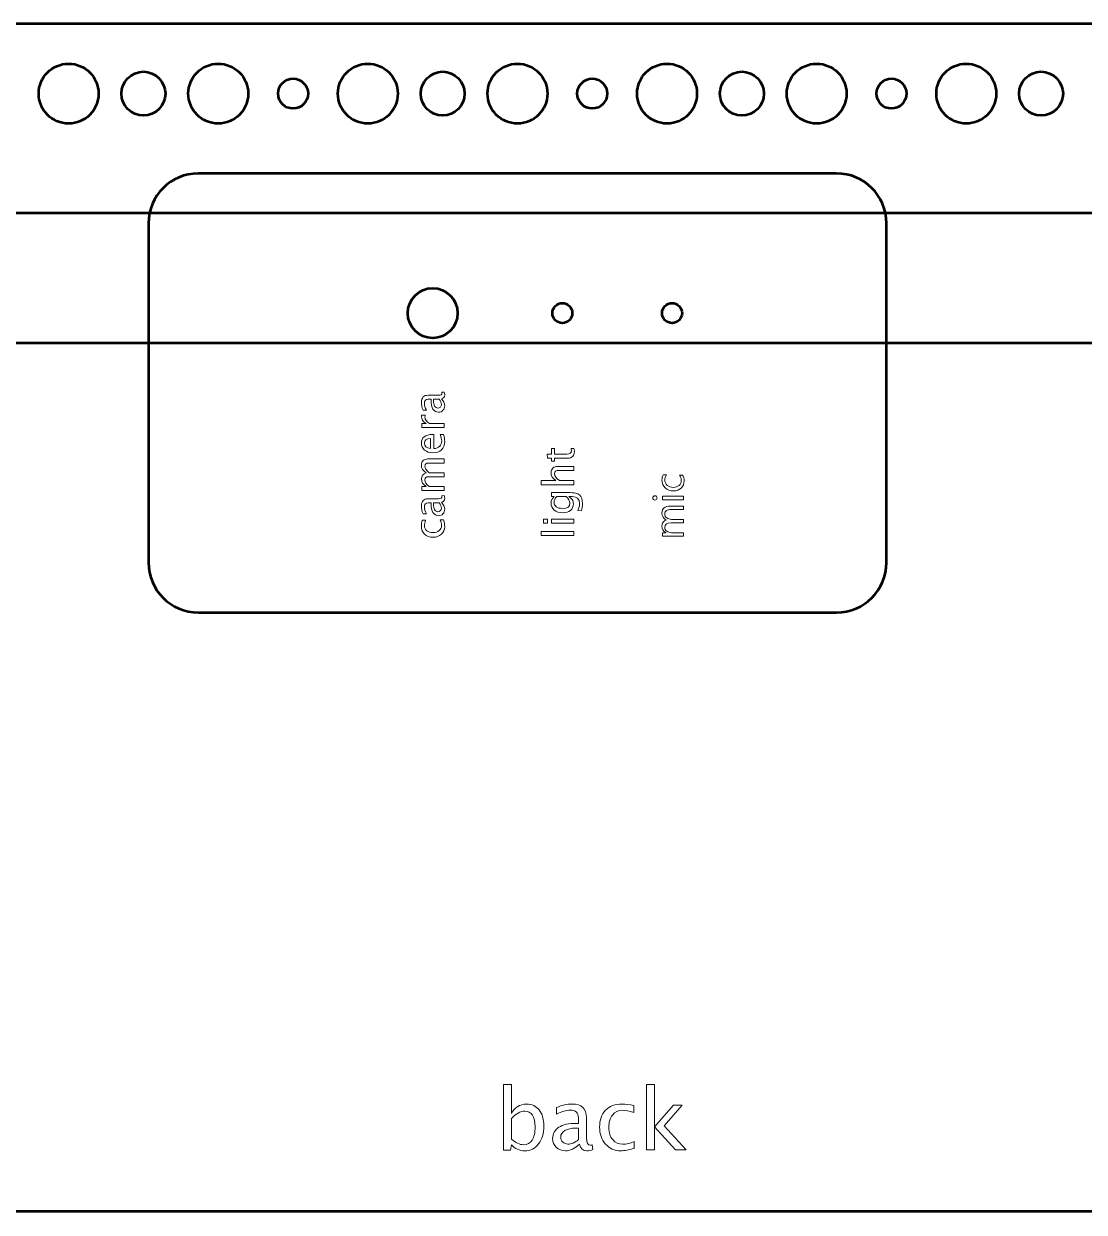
# Model space of a CAD drawing. Header units: centimetres. Extents: x -69 to 69, y -115 to 104.
# Drawn here: x -5.7 to 4.93, y -74.96 to -63.05 of the extents above; entities that cross this region are included whole.
import ezdxf

# ---------------------------------------------------------------- set-up
doc = ezdxf.new("R2010")
doc.units = ezdxf.units.CM
doc.header["$MEASUREMENT"] = 0
doc.layers.add('Layer 1', color=7, linetype='Continuous')

msp = doc.modelspace()

# ---------------------------------------------------------------- linework, layer by layer
at = {"layer": 'Layer 1', "color": 30, "lineweight": 53}
msp.add_lwpolyline([(-14.6, -85.05), (14.6, -85.05), (14.6, -64.95), (-14.6, -64.95), (-14.6, -85.05)], close=True, dxfattribs=at)
at = {"layer": 'Layer 1', "lineweight": 53}
for centre, major_axis in [((-5.24999, -63.75001), (0, 0.30001)), ((-3.74999, -63.75001), (0, 0.30001)), ((-2.24999, -63.75001), (0, 0.30001)), ((-0.74999, -63.75001), (0, 0.30001)), ((0.75001, -63.75001), (0, 0.30001)), ((2.25001, -63.75001), (0, 0.30001)), ((3.75001, -63.75001), (0, 0.30001)), ((-4.5, -63.75), (0, 0.22)), ((-3, -63.75), (0, 0.15)), ((-1.5, -63.75), (0, 0.22)), ((0, -63.75), (0, 0.15)), ((1.5, -63.75), (0, 0.22)), ((3, -63.75), (0, 0.15)), ((4.5, -63.75), (0, 0.22))]:
    msp.add_ellipse(centre, major_axis=major_axis, ratio=1, dxfattribs=at)
at = {"layer": 'Layer 1', "color": 30, "lineweight": 53}
for centre, major_axis in [((-1.6, -65.95), (0, 0.25)), ((-0.3, -65.95), (0, 0.1)), ((0.8, -65.95), (0, 0.1))]:
    msp.add_ellipse(centre, major_axis=major_axis, ratio=1, dxfattribs=at)
at = {"layer": 'Layer 1', "lineweight": 53}
for points, knots in [([(-16.45, -86.45), (-16.45, -86.45), (-16.45, -74.95), (-16.45, -74.95), (-16.45, -74.95), (-16.45, -74.95), (-15.05, -74.95), (-15.05, -74.95), (-15.05, -74.95), (-14.77386, -74.95), (-14.55, -74.72614), (-14.55, -74.45), (-14.55, -74.45), (-14.55, -74.45), (-14.55, -68.05), (-14.55, -68.05), (-14.55, -68.05), (-14.55, -67.77386), (-14.77386, -67.55), (-15.05, -67.55), (-15.05, -67.55), (-15.05, -67.55), (-16.45, -67.55), (-16.45, -67.55), (-16.45, -67.55), (-16.45, -67.55), (-16.45, -63.55), (-16.45, -63.55), (-16.45, -63.55), (-16.45, -63.27386), (-16.22614, -63.05), (-15.95, -63.05), (-15.95, -63.05), (-15.95, -63.05), (15.95, -63.05), (15.95, -63.05), (15.95, -63.05), (16.22614, -63.05), (16.45, -63.27386), (16.45, -63.55), (16.45, -63.55), (16.45, -63.55), (16.45, -64.55), (16.45, -64.55), (16.45, -64.55), (16.45, -64.55), (15.05, -64.55), (15.05, -64.55), (15.05, -64.55), (14.77386, -64.55), (14.55, -64.77386), (14.55, -65.05), (14.55, -65.05), (14.55, -65.05), (14.55, -72.95), (14.55, -72.95), (14.55, -72.95), (14.55, -73.22614), (14.77386, -73.45), (15.05, -73.45), (15.05, -73.45), (15.05, -73.45), (16.45, -73.45), (16.45, -73.45), (16.45, -73.45), (16.45, -73.45), (16.45, -76.55), (16.45, -76.55), (16.45, -76.55), (16.45, -76.55), (15.05, -76.55), (15.05, -76.55), (15.05, -76.55), (14.77386, -76.55), (14.55, -76.77386), (14.55, -77.05), (14.55, -77.05), (14.55, -77.05), (14.55, -80.45), (14.55, -80.45), (14.55, -80.45), (14.55, -80.72614), (14.77386, -80.95), (15.05, -80.95), (15.05, -80.95), (15.05, -80.95), (16.45, -80.95), (16.45, -80.95), (16.45, -80.95), (16.45, -80.95), (16.45, -86.45), (16.45, -86.45), (16.45, -86.45), (16.45, -86.72614), (16.22614, -86.95), (15.95, -86.95), (15.95, -86.95), (15.95, -86.95), (-15.95, -86.95), (-15.95, -86.95), (-15.95, -86.95), (-16.22614, -86.95), (-16.45, -86.72614), (-16.45, -86.45)], [0, 0, 0, 0, 0.03703704, 0.03703704, 0.03703704, 0.03703704, 0.07407407, 0.07407407, 0.07407407, 0.07407407, 0.11111111, 0.11111111, 0.11111111, 0.11111111, 0.14814815, 0.14814815, 0.14814815, 0.14814815, 0.18518519, 0.18518519, 0.18518519, 0.18518519, 0.22222222, 0.22222222, 0.22222222, 0.22222222, 0.25925926, 0.25925926, 0.25925926, 0.25925926, 0.2962963, 0.2962963, 0.2962963, 0.2962963, 0.33333333, 0.33333333, 0.33333333, 0.33333333, 0.37037037, 0.37037037, 0.37037037, 0.37037037, 0.40740741, 0.40740741, 0.40740741, 0.40740741, 0.44444444, 0.44444444, 0.44444444, 0.44444444, 0.48148148, 0.48148148, 0.48148148, 0.48148148, 0.51851852, 0.51851852, 0.51851852, 0.51851852, 0.55555556, 0.55555556, 0.55555556, 0.55555556, 0.59259259, 0.59259259, 0.59259259, 0.59259259, 0.62962963, 0.62962963, 0.62962963, 0.62962963, 0.66666667, 0.66666667, 0.66666667, 0.66666667, 0.7037037, 0.7037037, 0.7037037, 0.7037037, 0.74074074, 0.74074074, 0.74074074, 0.74074074, 0.77777778, 0.77777778, 0.77777778, 0.77777778, 0.81481481, 0.81481481, 0.81481481, 0.81481481, 0.85185185, 0.85185185, 0.85185185, 0.85185185, 0.88888889, 0.88888889, 0.88888889, 0.88888889, 0.92592593, 0.92592593, 0.92592593, 0.92592593, 1, 1, 1, 1]), ([(-4.45, -68.45), (-4.45, -68.45), (-4.45, -65.05), (-4.45, -65.05), (-4.45, -65.05), (-4.45, -64.77386), (-4.22614, -64.55), (-3.95, -64.55), (-3.95, -64.55), (-3.95, -64.55), (2.45, -64.55), (2.45, -64.55), (2.45, -64.55), (2.72614, -64.55), (2.95, -64.77386), (2.95, -65.05), (2.95, -65.05), (2.95, -65.05), (2.95, -68.45), (2.95, -68.45), (2.95, -68.45), (2.95, -68.72614), (2.72614, -68.95), (2.45, -68.95), (2.45, -68.95), (2.45, -68.95), (-3.95, -68.95), (-3.95, -68.95), (-3.95, -68.95), (-4.22614, -68.95), (-4.45, -68.72614), (-4.45, -68.45)], [0, 0, 0, 0, 0.11111111, 0.11111111, 0.11111111, 0.11111111, 0.22222222, 0.22222222, 0.22222222, 0.22222222, 0.33333333, 0.33333333, 0.33333333, 0.33333333, 0.44444444, 0.44444444, 0.44444444, 0.44444444, 0.55555556, 0.55555556, 0.55555556, 0.55555556, 0.66666667, 0.66666667, 0.66666667, 0.66666667, 0.77777778, 0.77777778, 0.77777778, 0.77777778, 1, 1, 1, 1]), ([(-13, -66.25), (-13, -66.25), (13, -66.25), (13, -66.25), (13, -66.25), (13, -66.25), (13, -83.75), (13, -83.75), (13, -83.75), (13, -83.75), (-13, -83.75), (-13, -83.75), (-13, -83.75), (-13, -83.75), (-13, -66.25), (-13, -66.25)], [0, 0, 0, 0, 0.2, 0.2, 0.2, 0.2, 0.4, 0.4, 0.4, 0.4, 0.6, 0.6, 0.6, 0.6, 1, 1, 1, 1])]:
    msp.add_open_spline(points, degree=3, knots=knots, dxfattribs=at)
at = {"layer": 'Layer 1', "color": 30, "lineweight": 9}
for points, knots in [([(-1.5128, -66.80778), (-1.49037, -66.83219), (-1.47915, -66.85569), (-1.47915, -66.87827), (-1.47915, -66.87827), (-1.47915, -66.89682), (-1.48494, -66.91227), (-1.49658, -66.92448), (-1.49658, -66.92448), (-1.50822, -66.93676), (-1.52289, -66.94289), (-1.5406, -66.94289), (-1.5406, -66.94289), (-1.56509, -66.94289), (-1.58392, -66.93259), (-1.59705, -66.91199), (-1.59705, -66.91199), (-1.61017, -66.89139), (-1.61673, -66.86183), (-1.61673, -66.8233), (-1.61673, -66.8233), (-1.61673, -66.8233), (-1.61673, -66.81378), (-1.61673, -66.81378), (-1.61673, -66.81378), (-1.61673, -66.81378), (-1.64375, -66.81378), (-1.64375, -66.81378), (-1.64375, -66.81378), (-1.66979, -66.81378), (-1.68277, -66.82732), (-1.68277, -66.85449), (-1.68277, -66.85449), (-1.68277, -66.87551), (-1.67614, -66.89851), (-1.66288, -66.92342), (-1.66288, -66.92342), (-1.66288, -66.92342), (-1.69632, -66.92342), (-1.69632, -66.92342), (-1.69632, -66.92342), (-1.70761, -66.89604), (-1.71325, -66.87022), (-1.71325, -66.84602), (-1.71325, -66.84602), (-1.71325, -66.82112), (-1.70761, -66.8027), (-1.69625, -66.79092), (-1.69625, -66.79092), (-1.68489, -66.77906), (-1.66739, -66.77314), (-1.64375, -66.77314), (-1.64375, -66.77314), (-1.64375, -66.77314), (-1.54237, -66.77314), (-1.54237, -66.77314), (-1.54237, -66.77314), (-1.51915, -66.77314), (-1.50751, -66.76601), (-1.50751, -66.75169), (-1.50751, -66.75169), (-1.50751, -66.74993), (-1.5078, -66.74732), (-1.50836, -66.74386), (-1.50836, -66.74386), (-1.50836, -66.74386), (-1.48578, -66.74097), (-1.48578, -66.74097), (-1.48578, -66.74097), (-1.48134, -66.75021), (-1.47915, -66.76037), (-1.47915, -66.77152), (-1.47915, -66.77152), (-1.47915, -66.79049), (-1.49037, -66.80256), (-1.5128, -66.80778)], [0, 0, 0, 0, 0.05, 0.05, 0.05, 0.05, 0.1, 0.1, 0.1, 0.1, 0.15, 0.15, 0.15, 0.15, 0.2, 0.2, 0.2, 0.2, 0.25, 0.25, 0.25, 0.25, 0.3, 0.3, 0.3, 0.3, 0.35, 0.35, 0.35, 0.35, 0.4, 0.4, 0.4, 0.4, 0.45, 0.45, 0.45, 0.45, 0.5, 0.5, 0.5, 0.5, 0.55, 0.55, 0.55, 0.55, 0.6, 0.6, 0.6, 0.6, 0.65, 0.65, 0.65, 0.65, 0.7, 0.7, 0.7, 0.7, 0.75, 0.75, 0.75, 0.75, 0.8, 0.8, 0.8, 0.8, 0.85, 0.85, 0.85, 0.85, 0.9, 0.9, 0.9, 0.9, 1, 1, 1, 1]), ([(-1.53496, -66.81378), (-1.53496, -66.81378), (-1.5926, -66.81378), (-1.5926, -66.81378), (-1.5926, -66.81378), (-1.5926, -66.81378), (-1.59303, -66.82683), (-1.59303, -66.82683), (-1.59303, -66.82683), (-1.59303, -66.84941), (-1.58886, -66.86761), (-1.58054, -66.88151), (-1.58054, -66.88151), (-1.57214, -66.89534), (-1.56106, -66.90225), (-1.54724, -66.90225), (-1.54724, -66.90225), (-1.53757, -66.90225), (-1.52931, -66.8988), (-1.52261, -66.89195), (-1.52261, -66.89195), (-1.51591, -66.88504), (-1.51259, -66.87664), (-1.51259, -66.86669), (-1.51259, -66.86669), (-1.51259, -66.84976), (-1.52007, -66.83212), (-1.53496, -66.81378)], [0, 0, 0, 0, 0.125, 0.125, 0.125, 0.125, 0.25, 0.25, 0.25, 0.25, 0.375, 0.375, 0.375, 0.375, 0.5, 0.5, 0.5, 0.5, 0.625, 0.625, 0.625, 0.625, 0.75, 0.75, 0.75, 0.75, 1, 1, 1, 1]), ([(-1.48423, -67.09663), (-1.48423, -67.09663), (-1.70859, -67.09663), (-1.70859, -67.09663), (-1.70859, -67.09663), (-1.70859, -67.09663), (-1.70859, -67.05599), (-1.70859, -67.05599), (-1.70859, -67.05599), (-1.70859, -67.05599), (-1.66619, -67.05599), (-1.66619, -67.05599), (-1.66619, -67.05599), (-1.69759, -67.03983), (-1.71325, -67.01641), (-1.71325, -66.98565), (-1.71325, -66.98565), (-1.71325, -66.98148), (-1.7129, -66.97711), (-1.71219, -66.97259), (-1.71219, -66.97259), (-1.71219, -66.97259), (-1.67416, -66.97259), (-1.67416, -66.97259), (-1.67416, -66.97259), (-1.67649, -66.97965), (-1.67769, -66.98586), (-1.67769, -66.99122), (-1.67769, -66.99122), (-1.67769, -67.01704), (-1.66245, -67.03863), (-1.6319, -67.05599), (-1.6319, -67.05599), (-1.6319, -67.05599), (-1.48423, -67.05599), (-1.48423, -67.05599), (-1.48423, -67.05599), (-1.48423, -67.05599), (-1.48423, -67.09663), (-1.48423, -67.09663)], [0, 0, 0, 0, 0.09090909, 0.09090909, 0.09090909, 0.09090909, 0.18181818, 0.18181818, 0.18181818, 0.18181818, 0.27272727, 0.27272727, 0.27272727, 0.27272727, 0.36363636, 0.36363636, 0.36363636, 0.36363636, 0.45454545, 0.45454545, 0.45454545, 0.45454545, 0.54545455, 0.54545455, 0.54545455, 0.54545455, 0.63636364, 0.63636364, 0.63636364, 0.63636364, 0.72727273, 0.72727273, 0.72727273, 0.72727273, 0.81818182, 0.81818182, 0.81818182, 0.81818182, 1, 1, 1, 1]), ([(-1.49143, -67.16782), (-1.48324, -67.19513), (-1.47915, -67.21848), (-1.47915, -67.23796), (-1.47915, -67.23796), (-1.47915, -67.27119), (-1.49016, -67.29821), (-1.5121, -67.31902), (-1.5121, -67.31902), (-1.53404, -67.33984), (-1.56248, -67.35028), (-1.59747, -67.35028), (-1.59747, -67.35028), (-1.63141, -67.35028), (-1.65928, -67.34111), (-1.68108, -67.32269), (-1.68108, -67.32269), (-1.70281, -67.30428), (-1.71367, -67.28071), (-1.71367, -67.252), (-1.71367, -67.252), (-1.71367, -67.22483), (-1.70401, -67.20381), (-1.68468, -67.18899), (-1.68468, -67.18899), (-1.66534, -67.17417), (-1.63797, -67.16677), (-1.60248, -67.16677), (-1.60248, -67.16677), (-1.60248, -67.16677), (-1.59006, -67.16698), (-1.59006, -67.16698), (-1.59006, -67.16698), (-1.59006, -67.16698), (-1.59006, -67.30879), (-1.59006, -67.30879), (-1.59006, -67.30879), (-1.53644, -67.30287), (-1.50963, -67.27669), (-1.50963, -67.23034), (-1.50963, -67.23034), (-1.50963, -67.21333), (-1.51443, -67.19252), (-1.52402, -67.16782), (-1.52402, -67.16782), (-1.52402, -67.16782), (-1.49143, -67.16782), (-1.49143, -67.16782)], [0, 0, 0, 0, 0.07692308, 0.07692308, 0.07692308, 0.07692308, 0.15384615, 0.15384615, 0.15384615, 0.15384615, 0.23076923, 0.23076923, 0.23076923, 0.23076923, 0.30769231, 0.30769231, 0.30769231, 0.30769231, 0.38461538, 0.38461538, 0.38461538, 0.38461538, 0.46153846, 0.46153846, 0.46153846, 0.46153846, 0.53846154, 0.53846154, 0.53846154, 0.53846154, 0.61538462, 0.61538462, 0.61538462, 0.61538462, 0.69230769, 0.69230769, 0.69230769, 0.69230769, 0.76923077, 0.76923077, 0.76923077, 0.76923077, 0.84615385, 0.84615385, 0.84615385, 0.84615385, 1, 1, 1, 1]), ([(-1.62054, -67.30668), (-1.62054, -67.30668), (-1.62054, -67.20762), (-1.62054, -67.20762), (-1.62054, -67.20762), (-1.66231, -67.20762), (-1.6832, -67.22321), (-1.6832, -67.25433), (-1.6832, -67.25433), (-1.6832, -67.28565), (-1.66231, -67.30308), (-1.62054, -67.30668)], [0, 0, 0, 0, 0.25, 0.25, 0.25, 0.25, 0.5, 0.5, 0.5, 0.5, 1, 1, 1, 1]), ([(-1.48423, -67.72775), (-1.48423, -67.72775), (-1.70859, -67.72775), (-1.70859, -67.72775), (-1.70859, -67.72775), (-1.70859, -67.72775), (-1.70859, -67.68711), (-1.70859, -67.68711), (-1.70859, -67.68711), (-1.70859, -67.68711), (-1.66619, -67.68711), (-1.66619, -67.68711), (-1.66619, -67.68711), (-1.69759, -67.66728), (-1.71325, -67.64188), (-1.71325, -67.61077), (-1.71325, -67.61077), (-1.71325, -67.58078), (-1.69759, -67.56039), (-1.66619, -67.54953), (-1.66619, -67.54953), (-1.69787, -67.53027), (-1.71367, -67.50515), (-1.71367, -67.47432), (-1.71367, -67.47432), (-1.71367, -67.45463), (-1.70789, -67.43932), (-1.69625, -67.42839), (-1.69625, -67.42839), (-1.68461, -67.41745), (-1.66831, -67.41195), (-1.64735, -67.41195), (-1.64735, -67.41195), (-1.64735, -67.41195), (-1.48423, -67.41195), (-1.48423, -67.41195), (-1.48423, -67.41195), (-1.48423, -67.41195), (-1.48423, -67.45259), (-1.48423, -67.45259), (-1.48423, -67.45259), (-1.48423, -67.45259), (-1.64065, -67.45259), (-1.64065, -67.45259), (-1.64065, -67.45259), (-1.66619, -67.45259), (-1.67896, -67.46275), (-1.67896, -67.48307), (-1.67896, -67.48307), (-1.67896, -67.50416), (-1.66407, -67.52632), (-1.63423, -67.54953), (-1.63423, -67.54953), (-1.63423, -67.54953), (-1.48423, -67.54953), (-1.48423, -67.54953), (-1.48423, -67.54953), (-1.48423, -67.54953), (-1.48423, -67.59017), (-1.48423, -67.59017), (-1.48423, -67.59017), (-1.48423, -67.59017), (-1.64079, -67.59017), (-1.64079, -67.59017), (-1.64079, -67.59017), (-1.66654, -67.59017), (-1.67939, -67.60047), (-1.67939, -67.62114), (-1.67939, -67.62114), (-1.67939, -67.64167), (-1.66443, -67.66369), (-1.63444, -67.68711), (-1.63444, -67.68711), (-1.63444, -67.68711), (-1.48423, -67.68711), (-1.48423, -67.68711), (-1.48423, -67.68711), (-1.48423, -67.68711), (-1.48423, -67.72775), (-1.48423, -67.72775)], [0, 0, 0, 0, 0.04761905, 0.04761905, 0.04761905, 0.04761905, 0.0952381, 0.0952381, 0.0952381, 0.0952381, 0.14285714, 0.14285714, 0.14285714, 0.14285714, 0.19047619, 0.19047619, 0.19047619, 0.19047619, 0.23809524, 0.23809524, 0.23809524, 0.23809524, 0.28571429, 0.28571429, 0.28571429, 0.28571429, 0.33333333, 0.33333333, 0.33333333, 0.33333333, 0.38095238, 0.38095238, 0.38095238, 0.38095238, 0.42857143, 0.42857143, 0.42857143, 0.42857143, 0.47619048, 0.47619048, 0.47619048, 0.47619048, 0.52380952, 0.52380952, 0.52380952, 0.52380952, 0.57142857, 0.57142857, 0.57142857, 0.57142857, 0.61904762, 0.61904762, 0.61904762, 0.61904762, 0.66666667, 0.66666667, 0.66666667, 0.66666667, 0.71428571, 0.71428571, 0.71428571, 0.71428571, 0.76190476, 0.76190476, 0.76190476, 0.76190476, 0.80952381, 0.80952381, 0.80952381, 0.80952381, 0.85714286, 0.85714286, 0.85714286, 0.85714286, 0.9047619, 0.9047619, 0.9047619, 0.9047619, 1, 1, 1, 1]), ([(-0.1843, -67.30661), (-0.18084, -67.31917), (-0.17915, -67.33011), (-0.17915, -67.33935), (-0.17915, -67.33935), (-0.17915, -67.36009), (-0.18508, -67.37625), (-0.19693, -67.38782), (-0.19693, -67.38782), (-0.20878, -67.39946), (-0.22522, -67.40525), (-0.24632, -67.40525), (-0.24632, -67.40525), (-0.24632, -67.40525), (-0.37812, -67.40525), (-0.37812, -67.40525), (-0.37812, -67.40525), (-0.37812, -67.40525), (-0.37812, -67.43333), (-0.37812, -67.43333), (-0.37812, -67.43333), (-0.37812, -67.43333), (-0.40859, -67.43333), (-0.40859, -67.43333), (-0.40859, -67.43333), (-0.40859, -67.43333), (-0.40859, -67.40525), (-0.40859, -67.40525), (-0.40859, -67.40525), (-0.40859, -67.40525), (-0.44916, -67.40525), (-0.44916, -67.40525), (-0.44916, -67.40525), (-0.44916, -67.40525), (-0.45304, -67.36461), (-0.45304, -67.36461), (-0.45304, -67.36461), (-0.45304, -67.36461), (-0.40859, -67.36461), (-0.40859, -67.36461), (-0.40859, -67.36461), (-0.40859, -67.36461), (-0.40859, -67.30576), (-0.40859, -67.30576), (-0.40859, -67.30576), (-0.40859, -67.30576), (-0.37812, -67.30576), (-0.37812, -67.30576), (-0.37812, -67.30576), (-0.37812, -67.30576), (-0.37812, -67.36461), (-0.37812, -67.36461), (-0.37812, -67.36461), (-0.37812, -67.36461), (-0.25366, -67.36461), (-0.25366, -67.36461), (-0.25366, -67.36461), (-0.22431, -67.36461), (-0.20963, -67.35184), (-0.20963, -67.32637), (-0.20963, -67.32637), (-0.20963, -67.32093), (-0.21055, -67.31437), (-0.21231, -67.30661), (-0.21231, -67.30661), (-0.21231, -67.30661), (-0.1843, -67.30661), (-0.1843, -67.30661)], [0, 0, 0, 0, 0.05555556, 0.05555556, 0.05555556, 0.05555556, 0.11111111, 0.11111111, 0.11111111, 0.11111111, 0.16666667, 0.16666667, 0.16666667, 0.16666667, 0.22222222, 0.22222222, 0.22222222, 0.22222222, 0.27777778, 0.27777778, 0.27777778, 0.27777778, 0.33333333, 0.33333333, 0.33333333, 0.33333333, 0.38888889, 0.38888889, 0.38888889, 0.38888889, 0.44444444, 0.44444444, 0.44444444, 0.44444444, 0.5, 0.5, 0.5, 0.5, 0.55555556, 0.55555556, 0.55555556, 0.55555556, 0.61111111, 0.61111111, 0.61111111, 0.61111111, 0.66666667, 0.66666667, 0.66666667, 0.66666667, 0.72222222, 0.72222222, 0.72222222, 0.72222222, 0.77777778, 0.77777778, 0.77777778, 0.77777778, 0.83333333, 0.83333333, 0.83333333, 0.83333333, 0.88888889, 0.88888889, 0.88888889, 0.88888889, 1, 1, 1, 1]), ([(-0.18423, -67.66969), (-0.18423, -67.66969), (-0.51062, -67.66969), (-0.51062, -67.66969), (-0.51062, -67.66969), (-0.51062, -67.66969), (-0.51062, -67.62905), (-0.51062, -67.62905), (-0.51062, -67.62905), (-0.51062, -67.62905), (-0.36619, -67.62905), (-0.36619, -67.62905), (-0.36619, -67.62905), (-0.39759, -67.60753), (-0.41325, -67.58114), (-0.41325, -67.54996), (-0.41325, -67.54996), (-0.41325, -67.53034), (-0.40711, -67.51475), (-0.39477, -67.50325), (-0.39477, -67.50325), (-0.38249, -67.49175), (-0.36591, -67.48597), (-0.34517, -67.48597), (-0.34517, -67.48597), (-0.34517, -67.48597), (-0.18423, -67.48597), (-0.18423, -67.48597), (-0.18423, -67.48597), (-0.18423, -67.48597), (-0.18423, -67.5266), (-0.18423, -67.5266), (-0.18423, -67.5266), (-0.18423, -67.5266), (-0.3319, -67.5266), (-0.3319, -67.5266), (-0.3319, -67.5266), (-0.34855, -67.5266), (-0.36041, -67.52907), (-0.36746, -67.53394), (-0.36746, -67.53394), (-0.37459, -67.53888), (-0.37812, -67.547), (-0.37812, -67.55835), (-0.37812, -67.55835), (-0.37812, -67.58333), (-0.36182, -67.6069), (-0.32922, -67.62905), (-0.32922, -67.62905), (-0.32922, -67.62905), (-0.18423, -67.62905), (-0.18423, -67.62905), (-0.18423, -67.62905), (-0.18423, -67.62905), (-0.18423, -67.66969), (-0.18423, -67.66969)], [0, 0, 0, 0, 0.06666667, 0.06666667, 0.06666667, 0.06666667, 0.13333333, 0.13333333, 0.13333333, 0.13333333, 0.2, 0.2, 0.2, 0.2, 0.26666667, 0.26666667, 0.26666667, 0.26666667, 0.33333333, 0.33333333, 0.33333333, 0.33333333, 0.4, 0.4, 0.4, 0.4, 0.46666667, 0.46666667, 0.46666667, 0.46666667, 0.53333333, 0.53333333, 0.53333333, 0.53333333, 0.6, 0.6, 0.6, 0.6, 0.66666667, 0.66666667, 0.66666667, 0.66666667, 0.73333333, 0.73333333, 0.73333333, 0.73333333, 0.8, 0.8, 0.8, 0.8, 0.86666667, 0.86666667, 0.86666667, 0.86666667, 1, 1, 1, 1]), ([(0.90625, -67.57316), (0.91598, -67.58939), (0.92085, -67.60872), (0.92085, -67.63102), (0.92085, -67.63102), (0.92085, -67.66122), (0.91104, -67.68556), (0.89136, -67.70411), (0.89136, -67.70411), (0.87167, -67.72267), (0.8462, -67.73191), (0.81488, -67.73191), (0.81488, -67.73191), (0.78002, -67.73191), (0.75194, -67.72189), (0.73077, -67.70193), (0.73077, -67.70193), (0.70961, -67.68196), (0.69903, -67.65529), (0.69903, -67.62192), (0.69903, -67.62192), (0.69903, -67.60336), (0.70248, -67.58692), (0.70933, -67.57274), (0.70933, -67.57274), (0.70933, -67.57274), (0.7439, -67.57274), (0.7439, -67.57274), (0.7439, -67.57274), (0.73289, -67.58848), (0.72739, -67.60527), (0.72739, -67.62319), (0.72739, -67.62319), (0.72739, -67.64485), (0.73515, -67.66256), (0.75074, -67.67646), (0.75074, -67.67646), (0.76626, -67.69029), (0.78672, -67.6972), (0.81198, -67.6972), (0.81198, -67.6972), (0.83689, -67.6972), (0.8565, -67.69071), (0.8709, -67.67766), (0.8709, -67.67766), (0.88529, -67.66467), (0.89249, -67.64718), (0.89249, -67.62523), (0.89249, -67.62523), (0.89249, -67.60682), (0.88635, -67.58939), (0.87407, -67.57316), (0.87407, -67.57316), (0.87407, -67.57316), (0.90625, -67.57316), (0.90625, -67.57316)], [0, 0, 0, 0, 0.06666667, 0.06666667, 0.06666667, 0.06666667, 0.13333333, 0.13333333, 0.13333333, 0.13333333, 0.2, 0.2, 0.2, 0.2, 0.26666667, 0.26666667, 0.26666667, 0.26666667, 0.33333333, 0.33333333, 0.33333333, 0.33333333, 0.4, 0.4, 0.4, 0.4, 0.46666667, 0.46666667, 0.46666667, 0.46666667, 0.53333333, 0.53333333, 0.53333333, 0.53333333, 0.6, 0.6, 0.6, 0.6, 0.66666667, 0.66666667, 0.66666667, 0.66666667, 0.73333333, 0.73333333, 0.73333333, 0.73333333, 0.8, 0.8, 0.8, 0.8, 0.86666667, 0.86666667, 0.86666667, 0.86666667, 1, 1, 1, 1]), ([(-1.5128, -67.84586), (-1.49037, -67.87027), (-1.47915, -67.89377), (-1.47915, -67.91635), (-1.47915, -67.91635), (-1.47915, -67.9349), (-1.48494, -67.95035), (-1.49658, -67.96256), (-1.49658, -67.96256), (-1.50822, -67.97484), (-1.52289, -67.98097), (-1.5406, -67.98097), (-1.5406, -67.98097), (-1.56509, -67.98097), (-1.58392, -67.97067), (-1.59705, -67.95007), (-1.59705, -67.95007), (-1.61017, -67.92947), (-1.61673, -67.89991), (-1.61673, -67.86138), (-1.61673, -67.86138), (-1.61673, -67.86138), (-1.61673, -67.85186), (-1.61673, -67.85186), (-1.61673, -67.85186), (-1.61673, -67.85186), (-1.64375, -67.85186), (-1.64375, -67.85186), (-1.64375, -67.85186), (-1.66979, -67.85186), (-1.68277, -67.8654), (-1.68277, -67.89257), (-1.68277, -67.89257), (-1.68277, -67.91359), (-1.67614, -67.93659), (-1.66288, -67.9615), (-1.66288, -67.9615), (-1.66288, -67.9615), (-1.69632, -67.9615), (-1.69632, -67.9615), (-1.69632, -67.9615), (-1.70761, -67.93412), (-1.71325, -67.9083), (-1.71325, -67.8841), (-1.71325, -67.8841), (-1.71325, -67.8592), (-1.70761, -67.84078), (-1.69625, -67.829), (-1.69625, -67.829), (-1.68489, -67.81714), (-1.66739, -67.81122), (-1.64375, -67.81122), (-1.64375, -67.81122), (-1.64375, -67.81122), (-1.54237, -67.81122), (-1.54237, -67.81122), (-1.54237, -67.81122), (-1.51915, -67.81122), (-1.50751, -67.80409), (-1.50751, -67.78977), (-1.50751, -67.78977), (-1.50751, -67.78801), (-1.5078, -67.7854), (-1.50836, -67.78194), (-1.50836, -67.78194), (-1.50836, -67.78194), (-1.48578, -67.77905), (-1.48578, -67.77905), (-1.48578, -67.77905), (-1.48134, -67.78829), (-1.47915, -67.79845), (-1.47915, -67.8096), (-1.47915, -67.8096), (-1.47915, -67.82857), (-1.49037, -67.84064), (-1.5128, -67.84586)], [0, 0, 0, 0, 0.05, 0.05, 0.05, 0.05, 0.1, 0.1, 0.1, 0.1, 0.15, 0.15, 0.15, 0.15, 0.2, 0.2, 0.2, 0.2, 0.25, 0.25, 0.25, 0.25, 0.3, 0.3, 0.3, 0.3, 0.35, 0.35, 0.35, 0.35, 0.4, 0.4, 0.4, 0.4, 0.45, 0.45, 0.45, 0.45, 0.5, 0.5, 0.5, 0.5, 0.55, 0.55, 0.55, 0.55, 0.6, 0.6, 0.6, 0.6, 0.65, 0.65, 0.65, 0.65, 0.7, 0.7, 0.7, 0.7, 0.75, 0.75, 0.75, 0.75, 0.8, 0.8, 0.8, 0.8, 0.85, 0.85, 0.85, 0.85, 0.9, 0.9, 0.9, 0.9, 1, 1, 1, 1]), ([(-0.10972, -67.93279), (-0.10972, -67.93279), (-0.14486, -67.928), (-0.14486, -67.928), (-0.14486, -67.928), (-0.13385, -67.90443), (-0.12835, -67.88108), (-0.12835, -67.85801), (-0.12835, -67.85801), (-0.12835, -67.81222), (-0.15262, -67.78928), (-0.20109, -67.78928), (-0.20109, -67.78928), (-0.20109, -67.78928), (-0.23637, -67.78928), (-0.23637, -67.78928), (-0.23637, -67.78928), (-0.22148, -67.79634), (-0.20991, -67.80636), (-0.20166, -67.81941), (-0.20166, -67.81941), (-0.1934, -67.83246), (-0.18931, -67.847), (-0.18931, -67.86301), (-0.18931, -67.86301), (-0.18931, -67.89018), (-0.19905, -67.9117), (-0.21852, -67.92757), (-0.21852, -67.92757), (-0.23799, -67.94345), (-0.26438, -67.95142), (-0.29768, -67.95142), (-0.29768, -67.95142), (-0.33176, -67.95142), (-0.35956, -67.94239), (-0.38108, -67.92433), (-0.38108, -67.92433), (-0.40253, -67.90619), (-0.41325, -67.88284), (-0.41325, -67.85412), (-0.41325, -67.85412), (-0.41325, -67.82901), (-0.40309, -67.80735), (-0.3827, -67.78928), (-0.3827, -67.78928), (-0.3827, -67.78928), (-0.40859, -67.78928), (-0.40859, -67.78928), (-0.40859, -67.78928), (-0.40859, -67.78928), (-0.40859, -67.74865), (-0.40859, -67.74865), (-0.40859, -67.74865), (-0.40859, -67.74865), (-0.24547, -67.74865), (-0.24547, -67.74865), (-0.24547, -67.74865), (-0.21041, -67.74865), (-0.18444, -67.75048), (-0.16758, -67.75415), (-0.16758, -67.75415), (-0.15072, -67.75775), (-0.13689, -67.76466), (-0.12616, -67.77468), (-0.12616, -67.77468), (-0.10733, -67.79246), (-0.09787, -67.82026), (-0.09787, -67.85801), (-0.09787, -67.85801), (-0.09787, -67.8839), (-0.10182, -67.9088), (-0.10972, -67.93279)], [0, 0, 0, 0, 0.05263158, 0.05263158, 0.05263158, 0.05263158, 0.10526316, 0.10526316, 0.10526316, 0.10526316, 0.15789474, 0.15789474, 0.15789474, 0.15789474, 0.21052632, 0.21052632, 0.21052632, 0.21052632, 0.26315789, 0.26315789, 0.26315789, 0.26315789, 0.31578947, 0.31578947, 0.31578947, 0.31578947, 0.36842105, 0.36842105, 0.36842105, 0.36842105, 0.42105263, 0.42105263, 0.42105263, 0.42105263, 0.47368421, 0.47368421, 0.47368421, 0.47368421, 0.52631579, 0.52631579, 0.52631579, 0.52631579, 0.57894737, 0.57894737, 0.57894737, 0.57894737, 0.63157895, 0.63157895, 0.63157895, 0.63157895, 0.68421053, 0.68421053, 0.68421053, 0.68421053, 0.73684211, 0.73684211, 0.73684211, 0.73684211, 0.78947368, 0.78947368, 0.78947368, 0.78947368, 0.84210526, 0.84210526, 0.84210526, 0.84210526, 0.89473684, 0.89473684, 0.89473684, 0.89473684, 1, 1, 1, 1]), ([(-1.53496, -67.85186), (-1.53496, -67.85186), (-1.5926, -67.85186), (-1.5926, -67.85186), (-1.5926, -67.85186), (-1.5926, -67.85186), (-1.59303, -67.86491), (-1.59303, -67.86491), (-1.59303, -67.86491), (-1.59303, -67.88749), (-1.58886, -67.90569), (-1.58054, -67.91959), (-1.58054, -67.91959), (-1.57214, -67.93342), (-1.56106, -67.94033), (-1.54724, -67.94033), (-1.54724, -67.94033), (-1.53757, -67.94033), (-1.52931, -67.93688), (-1.52261, -67.93003), (-1.52261, -67.93003), (-1.51591, -67.92312), (-1.51259, -67.91472), (-1.51259, -67.90477), (-1.51259, -67.90477), (-1.51259, -67.88784), (-1.52007, -67.8702), (-1.53496, -67.85186)], [0, 0, 0, 0, 0.125, 0.125, 0.125, 0.125, 0.25, 0.25, 0.25, 0.25, 0.375, 0.375, 0.375, 0.375, 0.5, 0.5, 0.5, 0.5, 0.625, 0.625, 0.625, 0.625, 0.75, 0.75, 0.75, 0.75, 1, 1, 1, 1]), ([(-0.26184, -67.78928), (-0.26184, -67.78928), (-0.3549, -67.78928), (-0.3549, -67.78928), (-0.3549, -67.78928), (-0.37346, -67.80721), (-0.38277, -67.82675), (-0.38277, -67.84785), (-0.38277, -67.84785), (-0.38277, -67.86661), (-0.37529, -67.88129), (-0.36026, -67.89187), (-0.36026, -67.89187), (-0.34531, -67.90253), (-0.32449, -67.90782), (-0.29796, -67.90782), (-0.29796, -67.90782), (-0.24921, -67.90782), (-0.22487, -67.89053), (-0.22487, -67.85589), (-0.22487, -67.85589), (-0.22487, -67.83232), (-0.23722, -67.8101), (-0.26184, -67.78928)], [0, 0, 0, 0, 0.14285714, 0.14285714, 0.14285714, 0.14285714, 0.28571429, 0.28571429, 0.28571429, 0.28571429, 0.42857143, 0.42857143, 0.42857143, 0.42857143, 0.57142857, 0.57142857, 0.57142857, 0.57142857, 0.71428571, 0.71428571, 0.71428571, 0.71428571, 1, 1, 1, 1]), ([(0.65034, -67.80268), (0.65034, -67.80875), (0.6483, -67.81397), (0.64413, -67.81828), (0.64413, -67.81828), (0.64004, -67.82258), (0.63475, -67.8247), (0.6284, -67.8247), (0.6284, -67.8247), (0.62212, -67.8247), (0.61683, -67.82258), (0.6126, -67.81828), (0.6126, -67.81828), (0.60843, -67.81397), (0.60632, -67.80875), (0.60632, -67.80268), (0.60632, -67.80268), (0.60632, -67.79647), (0.60843, -67.79118), (0.6126, -67.78681), (0.6126, -67.78681), (0.61683, -67.78243), (0.62212, -67.78025), (0.6284, -67.78025), (0.6284, -67.78025), (0.63447, -67.78025), (0.63969, -67.78243), (0.64392, -67.78681), (0.64392, -67.78681), (0.64823, -67.79118), (0.65034, -67.79647), (0.65034, -67.80268)], [0, 0, 0, 0, 0.11111111, 0.11111111, 0.11111111, 0.11111111, 0.22222222, 0.22222222, 0.22222222, 0.22222222, 0.33333333, 0.33333333, 0.33333333, 0.33333333, 0.44444444, 0.44444444, 0.44444444, 0.44444444, 0.55555556, 0.55555556, 0.55555556, 0.55555556, 0.66666667, 0.66666667, 0.66666667, 0.66666667, 0.77777778, 0.77777778, 0.77777778, 0.77777778, 1, 1, 1, 1]), ([(0.91577, -67.88411), (0.91577, -67.88411), (0.91577, -67.91797), (0.91577, -67.91797), (0.91577, -67.91797), (0.91577, -67.91797), (0.79406, -67.91797), (0.79406, -67.91797), (0.79406, -67.91797), (0.77057, -67.91797), (0.75363, -67.92157), (0.74312, -67.92884), (0.74312, -67.92884), (0.73261, -67.93603), (0.72739, -67.94824), (0.72739, -67.96531), (0.72739, -67.96531), (0.72739, -67.97978), (0.73402, -67.99213), (0.74728, -68.00229), (0.74728, -68.00229), (0.76048, -68.01237), (0.77635, -68.01745), (0.79491, -68.01745), (0.79491, -68.01745), (0.79491, -68.01745), (0.91577, -68.01745), (0.91577, -68.01745), (0.91577, -68.01745), (0.91577, -68.01745), (0.91577, -68.05132), (0.91577, -68.05132), (0.91577, -68.05132), (0.91577, -68.05132), (0.7899, -68.05132), (0.7899, -68.05132), (0.7899, -68.05132), (0.7482, -68.05132), (0.72739, -68.06741), (0.72739, -68.09951), (0.72739, -68.09951), (0.72739, -68.1144), (0.73367, -68.12667), (0.74616, -68.13634), (0.74616, -68.13634), (0.75864, -68.14601), (0.77487, -68.1508), (0.79491, -68.1508), (0.79491, -68.1508), (0.79491, -68.1508), (0.91577, -68.1508), (0.91577, -68.1508), (0.91577, -68.1508), (0.91577, -68.1508), (0.91577, -68.18467), (0.91577, -68.18467), (0.91577, -68.18467), (0.91577, -68.18467), (0.7041, -68.18467), (0.7041, -68.18467), (0.7041, -68.18467), (0.7041, -68.18467), (0.7041, -68.1508), (0.7041, -68.1508), (0.7041, -68.1508), (0.7041, -68.1508), (0.73734, -68.1508), (0.73734, -68.1508), (0.73734, -68.1508), (0.73734, -68.1508), (0.73734, -68.14996), (0.73734, -68.14996), (0.73734, -68.14996), (0.7118, -68.13493), (0.69903, -68.11306), (0.69903, -68.0842), (0.69903, -68.0842), (0.69903, -68.06974), (0.70305, -68.05718), (0.71109, -68.04638), (0.71109, -68.04638), (0.71913, -68.03566), (0.72965, -68.02825), (0.7427, -68.0243), (0.7427, -68.0243), (0.71356, -68.00856), (0.69903, -67.98514), (0.69903, -67.95396), (0.69903, -67.95396), (0.69903, -67.90739), (0.72774, -67.88411), (0.78524, -67.88411), (0.78524, -67.88411), (0.78524, -67.88411), (0.91577, -67.88411), (0.91577, -67.88411)], [0, 0, 0, 0, 0.04, 0.04, 0.04, 0.04, 0.08, 0.08, 0.08, 0.08, 0.12, 0.12, 0.12, 0.12, 0.16, 0.16, 0.16, 0.16, 0.2, 0.2, 0.2, 0.2, 0.24, 0.24, 0.24, 0.24, 0.28, 0.28, 0.28, 0.28, 0.32, 0.32, 0.32, 0.32, 0.36, 0.36, 0.36, 0.36, 0.4, 0.4, 0.4, 0.4, 0.44, 0.44, 0.44, 0.44, 0.48, 0.48, 0.48, 0.48, 0.52, 0.52, 0.52, 0.52, 0.56, 0.56, 0.56, 0.56, 0.6, 0.6, 0.6, 0.6, 0.64, 0.64, 0.64, 0.64, 0.68, 0.68, 0.68, 0.68, 0.72, 0.72, 0.72, 0.72, 0.76, 0.76, 0.76, 0.76, 0.8, 0.8, 0.8, 0.8, 0.84, 0.84, 0.84, 0.84, 0.88, 0.88, 0.88, 0.88, 0.92, 0.92, 0.92, 0.92, 1, 1, 1, 1]), ([(0.91577, -67.78617), (0.91577, -67.78617), (0.91577, -67.82004), (0.91577, -67.82004), (0.91577, -67.82004), (0.91577, -67.82004), (0.7041, -67.82004), (0.7041, -67.82004), (0.7041, -67.82004), (0.7041, -67.82004), (0.7041, -67.78617), (0.7041, -67.78617), (0.7041, -67.78617), (0.7041, -67.78617), (0.91577, -67.78617), (0.91577, -67.78617)], [0, 0, 0, 0, 0.2, 0.2, 0.2, 0.2, 0.4, 0.4, 0.4, 0.4, 0.6, 0.6, 0.6, 0.6, 1, 1, 1, 1]), ([(-0.44966, -68.05598), (-0.44966, -68.05598), (-0.4903, -68.05598), (-0.4903, -68.05598), (-0.4903, -68.05598), (-0.4903, -68.05598), (-0.4903, -68.01534), (-0.4903, -68.01534), (-0.4903, -68.01534), (-0.4903, -68.01534), (-0.44966, -68.01534), (-0.44966, -68.01534), (-0.44966, -68.01534), (-0.44966, -68.01534), (-0.44966, -68.05598), (-0.44966, -68.05598)], [0, 0, 0, 0, 0.2, 0.2, 0.2, 0.2, 0.4, 0.4, 0.4, 0.4, 0.6, 0.6, 0.6, 0.6, 1, 1, 1, 1]), ([(-0.18423, -68.05598), (-0.18423, -68.05598), (-0.40859, -68.05598), (-0.40859, -68.05598), (-0.40859, -68.05598), (-0.40859, -68.05598), (-0.40859, -68.01534), (-0.40859, -68.01534), (-0.40859, -68.01534), (-0.40859, -68.01534), (-0.18423, -68.01534), (-0.18423, -68.01534), (-0.18423, -68.01534), (-0.18423, -68.01534), (-0.18423, -68.05598), (-0.18423, -68.05598)], [0, 0, 0, 0, 0.2, 0.2, 0.2, 0.2, 0.4, 0.4, 0.4, 0.4, 0.6, 0.6, 0.6, 0.6, 1, 1, 1, 1]), ([(-1.491, -68.02253), (-1.4831, -68.04885), (-1.47915, -68.07157), (-1.47915, -68.09069), (-1.47915, -68.09069), (-1.47915, -68.12103), (-1.49037, -68.14615), (-1.51273, -68.16611), (-1.51273, -68.16611), (-1.53517, -68.18608), (-1.56346, -68.1961), (-1.59754, -68.1961), (-1.59754, -68.1961), (-1.63395, -68.1961), (-1.66238, -68.18622), (-1.6827, -68.16647), (-1.6827, -68.16647), (-1.70309, -68.14671), (-1.71325, -68.11912), (-1.71325, -68.08371), (-1.71325, -68.08371), (-1.71325, -68.06628), (-1.71085, -68.04666), (-1.70605, -68.02507), (-1.70605, -68.02507), (-1.70605, -68.02507), (-1.67177, -68.02507), (-1.67177, -68.02507), (-1.67177, -68.02507), (-1.67854, -68.04801), (-1.68193, -68.0667), (-1.68193, -68.0811), (-1.68193, -68.0811), (-1.68193, -68.10198), (-1.67409, -68.1187), (-1.6585, -68.13119), (-1.6585, -68.13119), (-1.64291, -68.14368), (-1.62209, -68.14996), (-1.59613, -68.14996), (-1.59613, -68.14996), (-1.57094, -68.14996), (-1.55062, -68.14347), (-1.53503, -68.13055), (-1.53503, -68.13055), (-1.51951, -68.11764), (-1.51175, -68.10078), (-1.51175, -68.07983), (-1.51175, -68.07983), (-1.51175, -68.06127), (-1.51654, -68.04222), (-1.52614, -68.02253), (-1.52614, -68.02253), (-1.52614, -68.02253), (-1.491, -68.02253), (-1.491, -68.02253)], [0, 0, 0, 0, 0.06666667, 0.06666667, 0.06666667, 0.06666667, 0.13333333, 0.13333333, 0.13333333, 0.13333333, 0.2, 0.2, 0.2, 0.2, 0.26666667, 0.26666667, 0.26666667, 0.26666667, 0.33333333, 0.33333333, 0.33333333, 0.33333333, 0.4, 0.4, 0.4, 0.4, 0.46666667, 0.46666667, 0.46666667, 0.46666667, 0.53333333, 0.53333333, 0.53333333, 0.53333333, 0.6, 0.6, 0.6, 0.6, 0.66666667, 0.66666667, 0.66666667, 0.66666667, 0.73333333, 0.73333333, 0.73333333, 0.73333333, 0.8, 0.8, 0.8, 0.8, 0.86666667, 0.86666667, 0.86666667, 0.86666667, 1, 1, 1, 1]), ([(-0.18423, -68.17832), (-0.18423, -68.17832), (-0.51062, -68.17832), (-0.51062, -68.17832), (-0.51062, -68.17832), (-0.51062, -68.17832), (-0.51062, -68.13768), (-0.51062, -68.13768), (-0.51062, -68.13768), (-0.51062, -68.13768), (-0.18423, -68.13768), (-0.18423, -68.13768), (-0.18423, -68.13768), (-0.18423, -68.13768), (-0.18423, -68.17832), (-0.18423, -68.17832)], [0, 0, 0, 0, 0.2, 0.2, 0.2, 0.2, 0.4, 0.4, 0.4, 0.4, 0.6, 0.6, 0.6, 0.6, 1, 1, 1, 1]), ([(-0.89119, -74.34128), (-0.89119, -74.34128), (-0.89119, -73.68342), (-0.89119, -73.68342), (-0.89119, -73.68342), (-0.89119, -73.68342), (-0.80991, -73.68342), (-0.80991, -73.68342), (-0.80991, -73.68342), (-0.80991, -73.68342), (-0.80991, -73.97227), (-0.80991, -73.97227), (-0.80991, -73.97227), (-0.77661, -73.90948), (-0.72651, -73.87815), (-0.65977, -73.87815), (-0.65977, -73.87815), (-0.60572, -73.87815), (-0.56325, -73.89777), (-0.5322, -73.93714), (-0.5322, -73.93714), (-0.50116, -73.97651), (-0.48563, -74.03027), (-0.48563, -74.09843), (-0.48563, -74.09843), (-0.48563, -74.17265), (-0.50327, -74.23262), (-0.53841, -74.27806), (-0.53841, -74.27806), (-0.57355, -74.32364), (-0.61983, -74.34636), (-0.67712, -74.34636), (-0.67712, -74.34636), (-0.73032, -74.34636), (-0.77463, -74.32604), (-0.80991, -74.28526), (-0.80991, -74.28526), (-0.80991, -74.28526), (-0.81979, -74.34128), (-0.81979, -74.34128), (-0.81979, -74.34128), (-0.81979, -74.34128), (-0.89119, -74.34128), (-0.89119, -74.34128)], [0, 0, 0, 0, 0.08333333, 0.08333333, 0.08333333, 0.08333333, 0.16666667, 0.16666667, 0.16666667, 0.16666667, 0.25, 0.25, 0.25, 0.25, 0.33333333, 0.33333333, 0.33333333, 0.33333333, 0.41666667, 0.41666667, 0.41666667, 0.41666667, 0.5, 0.5, 0.5, 0.5, 0.58333333, 0.58333333, 0.58333333, 0.58333333, 0.66666667, 0.66666667, 0.66666667, 0.66666667, 0.75, 0.75, 0.75, 0.75, 0.83333333, 0.83333333, 0.83333333, 0.83333333, 1, 1, 1, 1]), ([(0.54279, -74.3362), (0.54279, -74.3362), (0.54279, -73.68342), (0.54279, -73.68342), (0.54279, -73.68342), (0.54279, -73.68342), (0.62407, -73.68342), (0.62407, -73.68342), (0.62407, -73.68342), (0.62407, -73.68342), (0.62407, -74.1052), (0.62407, -74.1052), (0.62407, -74.1052), (0.62407, -74.1052), (0.81457, -73.88746), (0.81457, -73.88746), (0.81457, -73.88746), (0.81457, -73.88746), (0.90234, -73.88746), (0.90234, -73.88746), (0.90234, -73.88746), (0.90234, -73.88746), (0.72031, -74.09687), (0.72031, -74.09687), (0.72031, -74.09687), (0.72031, -74.09687), (0.94044, -74.3362), (0.94044, -74.3362), (0.94044, -74.3362), (0.94044, -74.3362), (0.83574, -74.3362), (0.83574, -74.3362), (0.83574, -74.3362), (0.83574, -74.3362), (0.62407, -74.10605), (0.62407, -74.10605), (0.62407, -74.10605), (0.62407, -74.10605), (0.62407, -74.3362), (0.62407, -74.3362), (0.62407, -74.3362), (0.62407, -74.3362), (0.54279, -74.3362), (0.54279, -74.3362)], [0, 0, 0, 0, 0.08333333, 0.08333333, 0.08333333, 0.08333333, 0.16666667, 0.16666667, 0.16666667, 0.16666667, 0.25, 0.25, 0.25, 0.25, 0.33333333, 0.33333333, 0.33333333, 0.33333333, 0.41666667, 0.41666667, 0.41666667, 0.41666667, 0.5, 0.5, 0.5, 0.5, 0.58333333, 0.58333333, 0.58333333, 0.58333333, 0.66666667, 0.66666667, 0.66666667, 0.66666667, 0.75, 0.75, 0.75, 0.75, 0.83333333, 0.83333333, 0.83333333, 0.83333333, 1, 1, 1, 1]), ([(-0.80991, -74.22924), (-0.768, -74.26663), (-0.72806, -74.2854), (-0.69011, -74.2854), (-0.69011, -74.2854), (-0.65271, -74.2854), (-0.62378, -74.26974), (-0.60346, -74.23855), (-0.60346, -74.23855), (-0.583, -74.20737), (-0.57284, -74.16348), (-0.57284, -74.10675), (-0.57284, -74.10675), (-0.57284, -74.00177), (-0.60756, -73.94927), (-0.67698, -73.94927), (-0.67698, -73.94927), (-0.72242, -73.94927), (-0.76673, -73.97383), (-0.80991, -74.02307), (-0.80991, -74.02307), (-0.80991, -74.02307), (-0.80991, -74.22924), (-0.80991, -74.22924)], [0, 0, 0, 0, 0.14285714, 0.14285714, 0.14285714, 0.14285714, 0.28571429, 0.28571429, 0.28571429, 0.28571429, 0.42857143, 0.42857143, 0.42857143, 0.42857143, 0.57142857, 0.57142857, 0.57142857, 0.57142857, 0.71428571, 0.71428571, 0.71428571, 0.71428571, 1, 1, 1, 1]), ([(-0.12707, -74.27905), (-0.17589, -74.32392), (-0.22288, -74.34636), (-0.26804, -74.34636), (-0.26804, -74.34636), (-0.30515, -74.34636), (-0.33605, -74.33479), (-0.36047, -74.31151), (-0.36047, -74.31151), (-0.38502, -74.28822), (-0.3973, -74.25887), (-0.3973, -74.22345), (-0.3973, -74.22345), (-0.3973, -74.17449), (-0.37669, -74.13681), (-0.33549, -74.11056), (-0.33549, -74.11056), (-0.29428, -74.08432), (-0.23516, -74.07119), (-0.15811, -74.07119), (-0.15811, -74.07119), (-0.15811, -74.07119), (-0.13906, -74.07119), (-0.13906, -74.07119), (-0.13906, -74.07119), (-0.13906, -74.07119), (-0.13906, -74.01715), (-0.13906, -74.01715), (-0.13906, -74.01715), (-0.13906, -73.96508), (-0.16616, -73.93911), (-0.22048, -73.93911), (-0.22048, -73.93911), (-0.26253, -73.93911), (-0.30854, -73.95238), (-0.35835, -73.97891), (-0.35835, -73.97891), (-0.35835, -73.97891), (-0.35835, -73.91202), (-0.35835, -73.91202), (-0.35835, -73.91202), (-0.3036, -73.88944), (-0.25195, -73.87815), (-0.20355, -73.87815), (-0.20355, -73.87815), (-0.15374, -73.87815), (-0.11691, -73.88944), (-0.09334, -73.91216), (-0.09334, -73.91216), (-0.06964, -73.93488), (-0.05778, -73.96987), (-0.05778, -74.01715), (-0.05778, -74.01715), (-0.05778, -74.01715), (-0.05778, -74.21992), (-0.05778, -74.21992), (-0.05778, -74.21992), (-0.05778, -74.26635), (-0.04353, -74.28963), (-0.01488, -74.28963), (-0.01488, -74.28963), (-0.01136, -74.28963), (-0.00613, -74.28907), (0.00078, -74.28794), (0.00078, -74.28794), (0.00078, -74.28794), (0.00657, -74.3331), (0.00657, -74.3331), (0.00657, -74.3331), (-0.01192, -74.34199), (-0.03224, -74.34636), (-0.05454, -74.34636), (-0.05454, -74.34636), (-0.0925, -74.34636), (-0.11663, -74.32392), (-0.12707, -74.27905)], [0, 0, 0, 0, 0.05, 0.05, 0.05, 0.05, 0.1, 0.1, 0.1, 0.1, 0.15, 0.15, 0.15, 0.15, 0.2, 0.2, 0.2, 0.2, 0.25, 0.25, 0.25, 0.25, 0.3, 0.3, 0.3, 0.3, 0.35, 0.35, 0.35, 0.35, 0.4, 0.4, 0.4, 0.4, 0.45, 0.45, 0.45, 0.45, 0.5, 0.5, 0.5, 0.5, 0.55, 0.55, 0.55, 0.55, 0.6, 0.6, 0.6, 0.6, 0.65, 0.65, 0.65, 0.65, 0.7, 0.7, 0.7, 0.7, 0.75, 0.75, 0.75, 0.75, 0.8, 0.8, 0.8, 0.8, 0.85, 0.85, 0.85, 0.85, 0.9, 0.9, 0.9, 0.9, 1, 1, 1, 1]), ([(0.42072, -74.32265), (0.36809, -74.33846), (0.32265, -74.34636), (0.28441, -74.34636), (0.28441, -74.34636), (0.22373, -74.34636), (0.1735, -74.32392), (0.13356, -74.27919), (0.13356, -74.27919), (0.09363, -74.23432), (0.07359, -74.17773), (0.07359, -74.10957), (0.07359, -74.10957), (0.07359, -74.03676), (0.09335, -73.97989), (0.13286, -73.93925), (0.13286, -73.93925), (0.17237, -73.89847), (0.22754, -73.87815), (0.29838, -73.87815), (0.29838, -73.87815), (0.33324, -73.87815), (0.37246, -73.88295), (0.41564, -73.89254), (0.41564, -73.89254), (0.41564, -73.89254), (0.41564, -73.96113), (0.41564, -73.96113), (0.41564, -73.96113), (0.36978, -73.94758), (0.33239, -73.94081), (0.3036, -73.94081), (0.3036, -73.94081), (0.26183, -73.94081), (0.22839, -73.95647), (0.20341, -73.98765), (0.20341, -73.98765), (0.17844, -74.01884), (0.16588, -74.06047), (0.16588, -74.1124), (0.16588, -74.1124), (0.16588, -74.16277), (0.17886, -74.20341), (0.20468, -74.2346), (0.20468, -74.2346), (0.23051, -74.26564), (0.26423, -74.28117), (0.30614, -74.28117), (0.30614, -74.28117), (0.34325, -74.28117), (0.38135, -74.27157), (0.42072, -74.25238), (0.42072, -74.25238), (0.42072, -74.25238), (0.42072, -74.32265), (0.42072, -74.32265)], [0, 0, 0, 0, 0.06666667, 0.06666667, 0.06666667, 0.06666667, 0.13333333, 0.13333333, 0.13333333, 0.13333333, 0.2, 0.2, 0.2, 0.2, 0.26666667, 0.26666667, 0.26666667, 0.26666667, 0.33333333, 0.33333333, 0.33333333, 0.33333333, 0.4, 0.4, 0.4, 0.4, 0.46666667, 0.46666667, 0.46666667, 0.46666667, 0.53333333, 0.53333333, 0.53333333, 0.53333333, 0.6, 0.6, 0.6, 0.6, 0.66666667, 0.66666667, 0.66666667, 0.66666667, 0.73333333, 0.73333333, 0.73333333, 0.73333333, 0.8, 0.8, 0.8, 0.8, 0.86666667, 0.86666667, 0.86666667, 0.86666667, 1, 1, 1, 1]), ([(-0.13906, -74.23474), (-0.13906, -74.23474), (-0.13906, -74.11945), (-0.13906, -74.11945), (-0.13906, -74.11945), (-0.13906, -74.11945), (-0.16517, -74.11861), (-0.16517, -74.11861), (-0.16517, -74.11861), (-0.21032, -74.11861), (-0.24673, -74.12693), (-0.27453, -74.14358), (-0.27453, -74.14358), (-0.30219, -74.16037), (-0.31602, -74.18253), (-0.31602, -74.21019), (-0.31602, -74.21019), (-0.31602, -74.22952), (-0.3091, -74.24589), (-0.29541, -74.25929), (-0.29541, -74.25929), (-0.28158, -74.2727), (-0.26479, -74.27947), (-0.2449, -74.27947), (-0.2449, -74.27947), (-0.21103, -74.27947), (-0.17575, -74.26452), (-0.13906, -74.23474)], [0, 0, 0, 0, 0.125, 0.125, 0.125, 0.125, 0.25, 0.25, 0.25, 0.25, 0.375, 0.375, 0.375, 0.375, 0.5, 0.5, 0.5, 0.5, 0.625, 0.625, 0.625, 0.625, 0.75, 0.75, 0.75, 0.75, 1, 1, 1, 1])]:
    msp.add_open_spline(points, degree=3, knots=knots, dxfattribs=at)
at = {"layer": 'Layer 1', "color": 30, "lineweight": 53}
msp.add_open_spline([(-14.6, -74.95), (-14.6, -74.95), (14.6, -74.95), (14.6, -74.95)], degree=3, dxfattribs=at)

doc.saveas('drawing.dxf')
